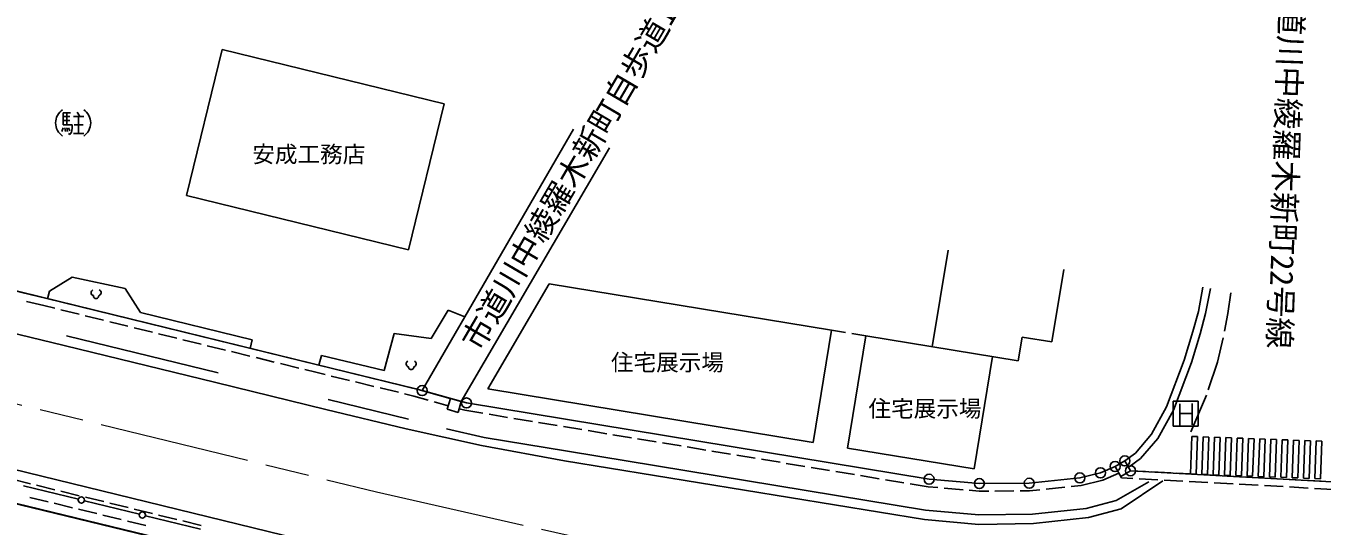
# Model space of a CAD drawing. Units: millimetres at full size, sheet at 1:1000; details may follow other scales. Extents: x 40000 to 680000, y 20000 to 380000.
# Drawn here: x 214030 to 317282, y 277504 to 317343 of the extents above; entities that cross this region are included whole.
import ezdxf
from ezdxf.enums import TextEntityAlignment as Align

# ---------------------------------------------------------------- set-up
doc = ezdxf.new("R2010")
doc.units = ezdxf.units.MM
doc.header["$LTSCALE"] = 1000
doc.linetypes.add('CHAIN', pattern=[18.5, 12, -1.5, 3.5, -1.5])
for name, color, linetype, lineweight in [('M-BGD', 7, 'Continuous', 25), ('M-BMK', 2, 'CHAIN', 13), ('M-BMK-HTXT', 7, 'Continuous', 13), ('M-BMK-ROW', 30, 'Continuous', 25), ('M-STR-STRC', 7, 'Continuous', 25)]:
    doc.layers.add(name, color=color, linetype=linetype, lineweight=lineweight)
doc.styles.add('ＭＳ ゴシック', font='')
doc.styles.get('ＭＳ ゴシック').set_extended_font_data('MS Gothic')

msp = doc.modelspace()

# ---------------------------------------------------------------- linework, layer by layer
at = {"layer": 'M-BGD'}
for p, q in [((229655, 315463), (226812, 303829)), ((247346, 311138), (229655, 315463)), ((244502, 299504), (247346, 311138)), ((216998, 309469), (216998, 310407)), ((216998, 310407), (217583, 310407)), ((216998, 310116), (217528, 310116)), ((216998, 309822), (217525, 309822)), ((217295, 310407), (217295, 309469)), ((217826, 310116), (218647, 310116)), ((217826, 310116), (218640, 310116)), ((218117, 310472), (218291, 310178)), ((218230, 310116), (218230, 308765)), ((217000, 309233), (216883, 308943)), ((217706, 309469), (216998, 309469)), ((217118, 309235), (217178, 308943)), ((217294, 309233), (217353, 308945)), ((217411, 309233), (217529, 308998)), ((217415, 308768), (217525, 308706)), ((217525, 308706), (217648, 308874)), ((217648, 308874), (217706, 309165)), ((217706, 309165), (217706, 309469)), ((217822, 308765), (218637, 308765)), ((217884, 309469), (218582, 309469)), ((257645, 309120), (245597, 288298)), ((248704, 287425), (260522, 307628)), ((226812, 303829), (244502, 299504)), ((194849, 300667), (215603, 295646)), ((286230, 291781), (287506, 299470)), ((295749, 292171), (296707, 297943)), ((215899, 296215), (217715, 297335)), ((217715, 297335), (221940, 296440)), ((221940, 296440), (223158, 294512)), ((250822, 288436), (255716, 296802)), ((255716, 296802), (278206, 293100)), ((307794, 296541), (307426, 294591)), ((308004, 294431), (308384, 296429)), ((214074, 295399), (215461, 295063)), ((215603, 295646), (237257, 290338)), ((215750, 295610), (215899, 296215)), ((309778, 294434), (310014, 296084)), ((215461, 295063), (216333, 294849)), ((216819, 294730), (218276, 294373)), ((223158, 294512), (232048, 292342)), ((246303, 292440), (247664, 294691)), ((247664, 294691), (248989, 294161)), ((307426, 294591), (306992, 292992)), ((307569, 292827), (308004, 294431)), ((309498, 293037), (309778, 294434)), ((218761, 294254), (220218, 293897)), ((220704, 293778), (222161, 293421)), ((222646, 293302), (224103, 292945)), ((229339, 289709), (217275, 292654)), ((224589, 292826), (226046, 292468)), ((226531, 292349), (227988, 291992)), ((232048, 292342), (231883, 291655)), ((242580, 289906), (243369, 292854)), ((243369, 292854), (246303, 292440)), ((278206, 293100), (276737, 284170)), ((278206, 293100), (279321, 292913)), ((280928, 292644), (279467, 283712)), ((279814, 292830), (280928, 292644)), ((280928, 292644), (293067, 290668)), ((293067, 290668), (293381, 292564)), ((293381, 292564), (295749, 292171)), ((306992, 292992), (306308, 290721)), ((306877, 290528), (307569, 292827)), ((308961, 290570), (309411, 292489)), ((228474, 291873), (229931, 291516)), ((230416, 291397), (231873, 291040)), ((232359, 290921), (233816, 290564)), ((234301, 290445), (235758, 290088)), ((237257, 290338), (245086, 288445)), ((237377, 290309), (237575, 291084)), ((237575, 291084), (242580, 289906)), ((289558, 282062), (291020, 291001)), ((306308, 290721), (304892, 287000)), ((305438, 286748), (306877, 290528)), ((308215, 288351), (308961, 290570)), ((236244, 289969), (237116, 289755)), ((237116, 289755), (237866, 289574)), ((238352, 289456), (239810, 289103)), ((240296, 288986), (241754, 288633)), ((242239, 288516), (243697, 288163)), ((245086, 288445), (247835, 287659)), ((276737, 284170), (250822, 288436)), ((244504, 286027), (238110, 287574)), ((244183, 288046), (244933, 287864)), ((244933, 287864), (246061, 287542)), ((246542, 287404), (247670, 287082)), ((247840, 287670), (247596, 286808)), ((248704, 287425), (247840, 287670)), ((248459, 286563), (248704, 287425)), ((249131, 287309), (248679, 287416)), ((285979, 281231), (249131, 287309)), ((306825, 285000), (308078, 287929)), ((247596, 286808), (248459, 286563)), ((248993, 286725), (248540, 286832)), ((250428, 286489), (248993, 286725)), ((252402, 286163), (250922, 286407)), ((254375, 285837), (252895, 286082)), ((304892, 287000), (303695, 284812)), ((304191, 284468), (305438, 286748)), ((250527, 284549), (247523, 285261)), ((256348, 285512), (254868, 285756)), ((258322, 285186), (256842, 285430)), ((260295, 284861), (258815, 285105)), ((257164, 283473), (250527, 284549)), ((262268, 284535), (260788, 284779)), ((264242, 284210), (262762, 284454)), ((266215, 283884), (264735, 284128)), ((303695, 284812), (302409, 283316)), ((302820, 282873), (304191, 284468)), ((285678, 278773), (257164, 283473)), ((268188, 283558), (266708, 283803)), ((270162, 283233), (268682, 283477)), ((272135, 282907), (270655, 283151)), ((279467, 283712), (289558, 282062)), ((302409, 283316), (301568, 282696)), ((274108, 282582), (272628, 282826)), ((276082, 282256), (274602, 282500)), ((278055, 281931), (276575, 282175)), ((299634, 281743), (300793, 282247)), ((300793, 282247), (301568, 282696)), ((301313, 281349), (300793, 282247)), ((302023, 281911), (301247, 281462)), ((301568, 282696), (302023, 281911)), ((301924, 282213), (302820, 282873)), ((303229, 281845), (302023, 281911)), ((206445, 280931), (233049, 274483)), ((212938, 281229), (214396, 280873)), ((280028, 281605), (278548, 281849)), ((282002, 281279), (280522, 281524)), ((283975, 280954), (282495, 281198)), ((285904, 280636), (284468, 280872)), ((289982, 280887), (285979, 281231)), ((293954, 280914), (289982, 280887)), ((297986, 281337), (293954, 280914)), ((299634, 281743), (297986, 281337)), ((299827, 281172), (298090, 280745)), ((299827, 281172), (301095, 281724)), ((303489, 281040), (300885, 279539)), ((302202, 281300), (301313, 281349)), ((304199, 281191), (302702, 281273)), ((305226, 281736), (303728, 281818)), ((306196, 281082), (304699, 281164)), ((307223, 281626), (305725, 281708)), ((308193, 280972), (306696, 281054)), ((309220, 281517), (307722, 281599)), ((310190, 280863), (308693, 280945)), ((311217, 281408), (309720, 281490)), ((313214, 281299), (311717, 281381)), ((315211, 281189), (313714, 281271)), ((317208, 281080), (315711, 281162)), ((214881, 280755), (216339, 280399)), ((216824, 280281), (218282, 279925)), ((286686, 280568), (285904, 280636)), ((288679, 280397), (287184, 280525)), ((289959, 280287), (289177, 280354)), ((290723, 280292), (289959, 280287)), ((292723, 280305), (291223, 280295)), ((293987, 280314), (293223, 280309)), ((294795, 280399), (293987, 280314)), ((296784, 280607), (295293, 280451)), ((298090, 280745), (297282, 280660)), ((312187, 280754), (310690, 280836)), ((314184, 280645), (312687, 280727)), ((316181, 280536), (314684, 280617)), ((318178, 280426), (316681, 280508)), ((214337, 279790), (215795, 279437)), ((216281, 279319), (217739, 278965)), ((218225, 278848), (219683, 278494)), ((218767, 279807), (220225, 279451)), ((220710, 279333), (222168, 278978)), ((222653, 278859), (224111, 278504)), ((298482, 278902), (294222, 278456)), ((300885, 279539), (298482, 278902)), ((220169, 278377), (221626, 278023)), ((222112, 277905), (223570, 277552)), ((224596, 278385), (226054, 278030)), ((226540, 277911), (227997, 277556)), ((289944, 278411), (285678, 278773)), ((294222, 278456), (289944, 278411))]:
    msp.add_line(p, q, dxfattribs=at)
for centre, radius, start, end in [((217658, 309616), 1264, 123.85503, 236.14497), ((217929, 309616), 1264, 303.85503, 56.14497), ((219457, 296091), 240, 113.25083, 257.08427), ((219616, 295844), 214, 176.33106, 3.27388), ((219778, 296090), 240, 282.52067, 66.3541), ((244557, 290423), 240, 113.44836, 257.2818), ((244718, 290177), 214, 176.52859, 3.47141), ((244879, 290423), 240, 282.7182, 66.55164)]:
    msp.add_arc(centre, radius, start, end, dxfattribs=at)
at = {"layer": 'M-BMK'}
for p, q in [((202062, 289998), (241947, 280231)), ((241947, 280231), (287277, 269963))]:
    msp.add_line(p, q, dxfattribs=at)
at = {"layer": 'M-BMK-ROW'}
for points in [[(310299, 253746), (307683, 253735), (270190, 264276), (262894, 267048), (233049, 274483), (200034, 282502), (169092, 290015), (144824, 295900), (125826, 300514), (101150, 306534), (82257, 311122), (69863, 313346)], [(149809, 311790), (245597, 288298), (249131, 287309), (285979, 281231), (289982, 280887), (293954, 280914), (297986, 281337), (299634, 281743), (300793, 282247), (301568, 282696), (302023, 281911), (322908, 280769), (323526, 281402), (325617, 279616), (327435, 278952), (331347, 278168), (335334, 277818), (339264, 277783), (342350, 278035), (348789, 278781), (379635, 281312), (381742, 282001), (399005, 285987)]]:
    msp.add_lwpolyline(points, dxfattribs=at)
for centre in [(245597, 288298), (249131, 287309), (301568, 282696), (299634, 281743), (300793, 282247), (302023, 281911), (285979, 281231), (289982, 280887), (293954, 280914), (297986, 281337)]:
    msp.add_circle(centre, 400, dxfattribs=at)
at = {"layer": 'M-STR-STRC'}
for p, q in [((160449, 294855), (238118, 275911)), ((217085, 291877), (207716, 294169)), ((229149, 288932), (217085, 291877)), ((237922, 286796), (229149, 288932)), ((307413, 287465), (305413, 287465)), ((305413, 287465), (305413, 285465)), ((305954, 285550), (305954, 287250)), ((306945, 287261), (306945, 285556)), ((307413, 285465), (307413, 287465)), ((244316, 285249), (237922, 286796)), ((305954, 286465), (306945, 286465)), ((250333, 283916), (244316, 285249)), ((305413, 285465), (307413, 285465)), ((306806, 281653), (306916, 284648)), ((306916, 284648), (307366, 284631)), ((307256, 281636), (307366, 284631)), ((307705, 281620), (307816, 284614)), ((307816, 284614), (308265, 284598)), ((308155, 281603), (308265, 284598)), ((308605, 281586), (308715, 284581)), ((308715, 284581), (309165, 284565)), ((309054, 281570), (309165, 284565)), ((309504, 281553), (309614, 284548)), ((309614, 284548), (310064, 284531)), ((309954, 281537), (310064, 284531)), ((310403, 281520), (310514, 284515)), ((310514, 284515), (310964, 284498)), ((310853, 281503), (310964, 284498)), ((311303, 281487), (311413, 284482)), ((311413, 284482), (311863, 284465)), ((311752, 281470), (311863, 284465)), ((312202, 281454), (312313, 284448)), ((312313, 284448), (312762, 284432)), ((312652, 281437), (312762, 284432)), ((313102, 281420), (313212, 284415)), ((313212, 284415), (313662, 284399)), ((313551, 281404), (313662, 284399)), ((314001, 281387), (314111, 284382)), ((314111, 284382), (314561, 284365)), ((314451, 281371), (314561, 284365)), ((314900, 281354), (315011, 284349)), ((315011, 284349), (315461, 284332)), ((315350, 281337), (315461, 284332)), ((315800, 281321), (315910, 284316)), ((315910, 284316), (316360, 284299)), ((316249, 281304), (316360, 284299)), ((316699, 281288), (316810, 284282)), ((316810, 284282), (317259, 284266)), ((317149, 281271), (317259, 284266)), ((256938, 282709), (250333, 283916)), ((285600, 278030), (256938, 282709)), ((304609, 281104), (301286, 278890)), ((307256, 281636), (306806, 281653)), ((307705, 281620), (308155, 281603)), ((308605, 281586), (309054, 281570)), ((309504, 281553), (309954, 281537)), ((310403, 281520), (310853, 281503)), ((311303, 281487), (311752, 281470)), ((312202, 281454), (312652, 281437)), ((313102, 281420), (313551, 281404)), ((314001, 281387), (314451, 281371)), ((314900, 281354), (315350, 281337)), ((315800, 281321), (316249, 281304)), ((316699, 281288), (317149, 281271)), ((218211, 279634), (213839, 280700)), ((223068, 278449), (218696, 279515)), ((301286, 278890), (298678, 278174)), ((227926, 277264), (223554, 278331)), ((289931, 277634), (285600, 278030)), ((298678, 278174), (294303, 277709)), ((294303, 277709), (289931, 277634))]:
    msp.add_line(p, q, dxfattribs=at)
for centre in [(218453, 279575), (223311, 278390)]:
    msp.add_circle(centre, 250, dxfattribs=at)

# ---------------------------------------------------------------- texts
at = {"layer": 'M-BGD', "style": 'ＭＳ ゴシック'}
for s, p in [('安成工務店', (236565, 307123)), ('住宅展示場', (265134, 290541)), ('住宅展示場', (285649, 286860))]:
    msp.add_text(s, height=1320, dxfattribs=at).set_placement(p, align=Align.MIDDLE_CENTER)
at = {"layer": 'M-BMK-HTXT', "style": 'ＭＳ ゴシック'}
for s, rotation, p in [('市道川中綾羅木新町自歩道1号線', 59.673, (258571, 307439)), ('市道川中綾羅木新町22号線', 267.887, (314420, 306614))]:
    msp.add_text(s, height=1833, rotation=rotation, dxfattribs=at).set_placement(p, align=Align.MIDDLE_CENTER)

doc.saveas('drawing.dxf')
